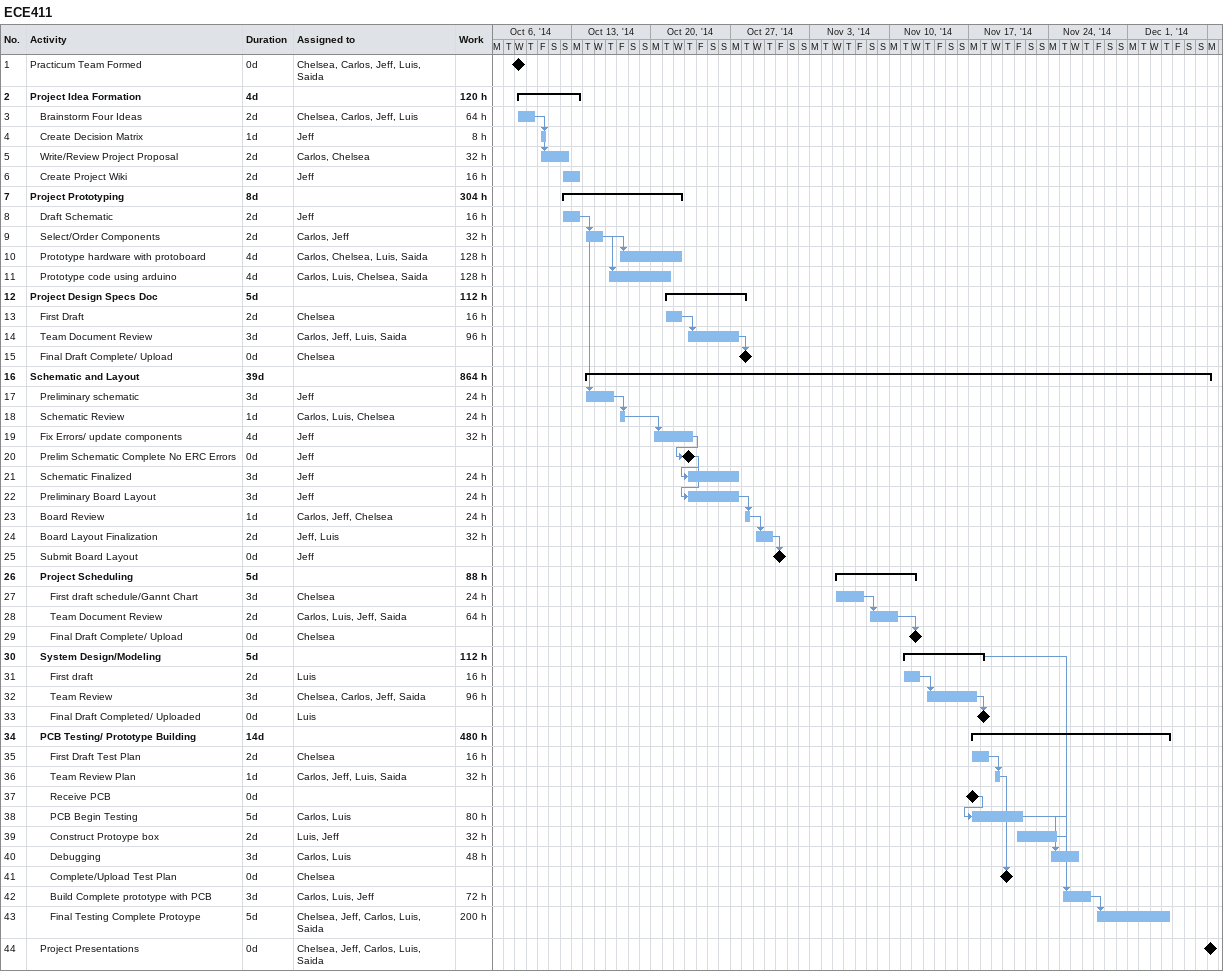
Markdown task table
ECE411

| ID | Level | Task | Duration | Start | Finish | Predecessors | Resources | Work (h) |
|---|---|---|---|---|---|---|---|---|
| 1 | 1 | Practicum Team Formed | 0d | 2014-10-08 | 2014-10-08 |  | Chelsea, Carlos, Jeff, Luis, Saida |  |
| 2 | 1 | **Project Idea Formation** | 4d | 2014-10-08 | 2014-10-13 |  |  | 120 |
| 3 | 2 | Brainstorm Four Ideas | 2d | 2014-10-08 | 2014-10-09 |  | Chelsea, Carlos, Jeff, Luis | 64 |
| 4 | 2 | Create Decision Matrix | 1d | 2014-10-10 | 2014-10-10 | 3 | Jeff | 8 |
| 5 | 2 | Write/Review Project Proposal | 2d | 2014-10-10 | 2014-10-12 | 3 | Carlos, Chelsea | 32 |
| 6 | 2 | Create Project Wiki | 2d | 2014-10-12 | 2014-10-13 |  | Jeff | 16 |
| 7 | 1 | **Project Prototyping** | 8d | 2014-10-12 | 2014-10-22 |  |  | 304 |
| 8 | 2 | Draft Schematic | 2d | 2014-10-12 | 2014-10-13 |  | Jeff | 16 |
| 9 | 2 | Select/Order Components | 2d | 2014-10-14 | 2014-10-15 | 8 | Carlos, Jeff | 32 |
| 10 | 2 | Prototype hardware with protoboard | 4d | 2014-10-17 | 2014-10-22 | 9 | Carlos, Chelsea, Luis, Saida | 128 |
| 11 | 2 | Prototype code using arduino | 4d | 2014-10-16 | 2014-10-21 | 9 | Carlos, Luis, Chelsea, Saida | 128 |
| 12 | 1 | **Project Design Specs Doc** | 5d | 2014-10-21 | 2014-10-28 |  |  | 112 |
| 13 | 2 | First Draft | 2d | 2014-10-21 | 2014-10-22 |  | Chelsea | 16 |
| 14 | 2 | Team Document Review | 3d | 2014-10-23 | 2014-10-27 | 13 | Carlos, Jeff, Luis, Saida | 96 |
| 15 | 2 | Final Draft Complete/ Upload | 0d | 2014-10-28 | 2014-10-28 | 14 | Chelsea |  |
| 16 | 1 | **Schematic and Layout** | 39d | 2014-10-14 | 2014-12-08 |  |  | 864 |
| 17 | 2 | Preliminary schematic | 3d | 2014-10-14 | 2014-10-16 | 8 | Jeff | 24 |
| 18 | 2 | Schematic Review | 1d | 2014-10-17 | 2014-10-17 | 17 | Carlos, Luis, Chelsea | 24 |
| 19 | 2 | Fix Errors/ update components | 4d | 2014-10-20 | 2014-10-23 | 18 | Jeff | 32 |
| 20 | 2 | Prelim Schematic Complete No ERC Errors | 0d | 2014-10-23 | 2014-10-23 | 19 | Jeff |  |
| 21 | 2 | Schematic Finalized | 3d | 2014-10-23 | 2014-10-27 | 20 | Jeff | 24 |
| 22 | 2 | Preliminary Board Layout | 3d | 2014-10-23 | 2014-10-27 | 20 | Jeff | 24 |
| 23 | 2 | Board Review | 1d | 2014-10-28 | 2014-10-28 | 22 | Carlos, Jeff, Chelsea | 24 |
| 24 | 2 | Board Layout Finalization | 2d | 2014-10-29 | 2014-10-30 | 23 | Jeff, Luis | 32 |
| 25 | 2 | Submit Board Layout | 0d | 2014-10-31 | 2014-10-31 | 24 | Jeff |  |
| 26 | 2 | **Project Scheduling** | 5d | 2014-11-05 | 2014-11-12 |  |  | 88 |
| 27 | 3 | First draft schedule/Gannt Chart | 3d | 2014-11-05 | 2014-11-07 |  | Chelsea | 24 |
| 28 | 3 | Team Document Review | 2d | 2014-11-08 | 2014-11-10 | 27 | Carlos, Luis, Jeff, Saida | 64 |
| 29 | 3 | Final Draft Complete/ Upload | 0d | 2014-11-12 | 2014-11-12 | 28 | Chelsea |  |
| 30 | 2 | **System Design/Modeling** | 5d | 2014-11-11 | 2014-11-18 |  |  | 112 |
| 31 | 3 | First draft | 2d | 2014-11-11 | 2014-11-12 |  | Luis | 16 |
| 32 | 3 | Team Review | 3d | 2014-11-13 | 2014-11-17 | 31 | Chelsea, Carlos, Jeff, Saida | 96 |
| 33 | 3 | Final Draft Completed/ Uploaded | 0d | 2014-11-18 | 2014-11-18 | 32 | Luis |  |
| 34 | 2 | **PCB Testing/ Prototype Building** | 14d | 2014-11-17 | 2014-12-04 |  |  | 480 |
| 35 | 3 | First Draft Test Plan | 2d | 2014-11-17 | 2014-11-18 |  | Chelsea | 16 |
| 36 | 3 | Team Review Plan | 1d | 2014-11-19 | 2014-11-19 | 35 | Carlos, Jeff, Luis, Saida | 32 |
| 37 | 3 | Receive PCB | 0d | 2014-11-17 | 2014-11-17 |  |  |  |
| 38 | 3 | PCB Begin Testing | 5d | 2014-11-17 | 2014-11-21 | 37 | Carlos, Luis | 80 |
| 39 | 3 | Construct Protoype box | 2d | 2014-11-21 | 2014-11-24 |  | Luis, Jeff | 32 |
| 40 | 3 | Debugging | 3d | 2014-11-24 | 2014-11-26 | 38 | Carlos, Luis | 48 |
| 41 | 3 | Complete/Upload Test Plan | 0d | 2014-11-20 | 2014-11-20 | 36 | Chelsea |  |
| 42 | 3 | Build Complete prototype with PCB | 3d | 2014-11-25 | 2014-11-27 | 38, 39, 30 | Carlos, Luis, Jeff | 72 |
| 43 | 3 | Final Testing Complete Protoype | 5d | 2014-11-28 | 2014-12-04 | 42 | Chelsea, Jeff, Carlos, Luis, Saida | 200 |
| 44 | 2 | Project Presentations | 0d | 2014-12-08 | 2014-12-08 |  | Chelsea, Jeff, Carlos, Luis, Saida |  |
